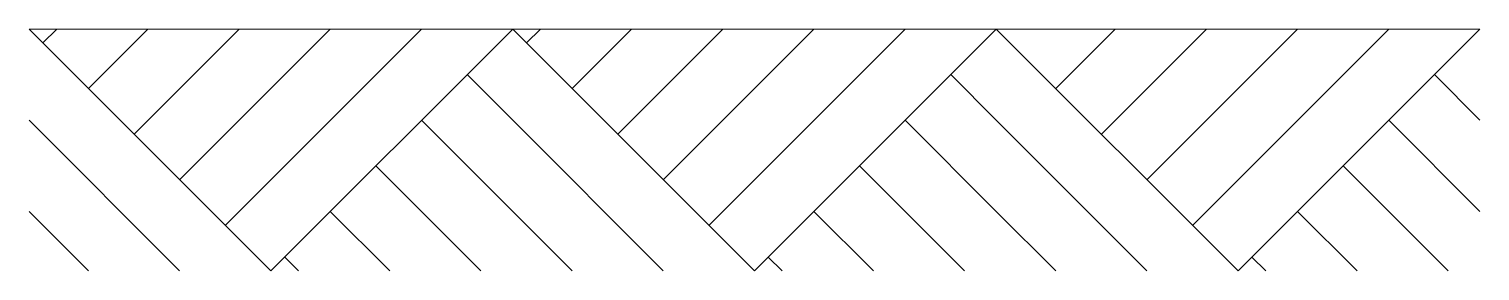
# Model space of a CAD drawing. Header units: metres. Extents: x -900 to 0, y -150 to 0.
import ezdxf

# ---------------------------------------------------------------- set-up
doc = ezdxf.new("R2010")
doc.units = ezdxf.units.M
doc.layers.add('A-DETL-GENF', color=92, linetype='Continuous', lineweight=18)

# ---------------------------------------------------------------- blocks, each defined once
blk = doc.blocks.new('00_Maaiveld - Type 1-3291501-00_0 Basismaterialen')
at = {"layer": 'A-DETL-GENF', "lineweight": 13}
for p, q in [((0, 0), (-900, 0)), ((-582.84, 0), (-591.42, -8.58)), ((-526.27, 0), (-563.14, -36.86)), ((-469.71, 0), (-534.85, -65.15)), ((-413.14, 0), (-506.57, -93.43)), ((-356.57, 0), (-478.28, -121.72)), ((-300, 0), (-450, -150)), ((-300, 0), (-150, -150)), ((-226.27, 0), (-263.14, -36.86)), ((-169.71, 0), (-234.85, -65.15)), ((-113.14, 0), (-206.57, -93.43)), ((-56.57, 0), (-178.28, -121.72)), ((0, 0), (-150, -150)), ((-900, 0), (-750, -150)), ((-882.84, 0), (-891.42, -8.58)), ((-826.27, 0), (-863.14, -36.86)), ((-769.71, 0), (-834.85, -65.15)), ((-713.14, 0), (-806.57, -93.43)), ((-656.57, 0), (-778.28, -121.72)), ((-600, 0), (-750, -150)), ((-600, 0), (-450, -150)), ((-628.28, -28.28), (-600, -56.57)), ((-328.28, -28.28), (-300, -56.57)), ((-28.28, -28.28), (0, -56.57)), ((-900, -56.57), (-806.57, -150)), ((-656.57, -56.57), (-600, -113.14)), ((-600, -56.57), (-506.57, -150)), ((-356.57, -56.57), (-300, -113.14)), ((-300, -56.57), (-206.57, -150)), ((-56.57, -56.57), (0, -113.14)), ((-684.85, -84.85), (-619.71, -150)), ((-384.85, -84.85), (-319.71, -150)), ((-84.85, -84.85), (-19.71, -150)), ((-900, -113.14), (-863.14, -150)), ((-713.14, -113.14), (-676.27, -150)), ((-600, -113.14), (-563.14, -150)), ((-413.14, -113.14), (-376.27, -150)), ((-300, -113.14), (-263.14, -150)), ((-113.14, -113.14), (-76.27, -150)), ((-741.42, -141.42), (-732.84, -150)), ((-441.42, -141.42), (-432.84, -150)), ((-141.42, -141.42), (-132.84, -150))]:
    blk.add_line(p, q, dxfattribs=at)

msp = doc.modelspace()

# ---------------------------------------------------------------- block references
msp.add_blockref('00_Maaiveld - Type 1-3291501-00_0 Basismaterialen', (0, 0))

doc.saveas('drawing.dxf')
